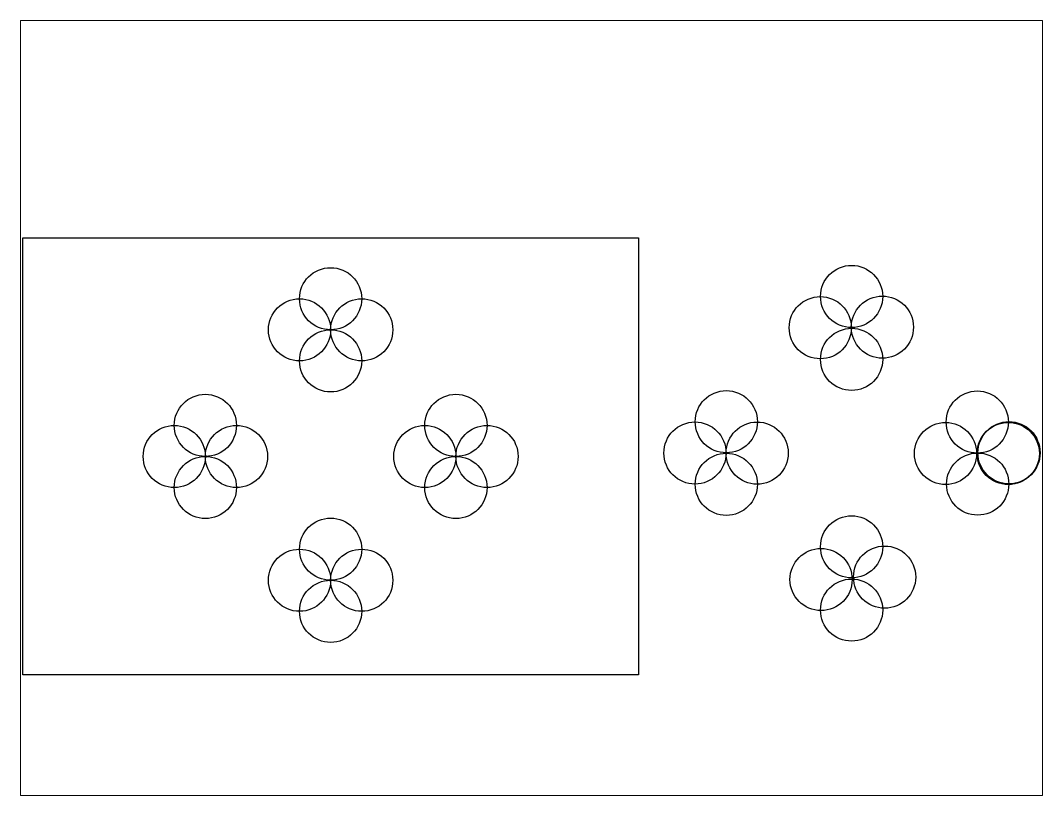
# Paper-space layout 'Layout2' of a CAD drawing. Header units: millimetres. Extents: x 26 to 231, y 20 to 176.
# The model-space entities are those that its viewports show. They can reach past a viewport. Long polylines and large blocks are cut down to what shows.
import ezdxf

# ---------------------------------------------------------------- set-up
doc = ezdxf.new("R2010")
doc.units = ezdxf.units.MM
for name, color, linetype, lineweight in [('Layer1', 30, 'Continuous', 30), ('LayerBlue', 140, 'Continuous', 30), ('LayerGreen', 70, 'Continuous', 30), ('LayerPink', 11, 'Continuous', 30), ('LayerYellow', 50, 'Continuous', 30)]:
    doc.layers.add(name, color=color, linetype=linetype, lineweight=lineweight)

msp = doc.modelspace()

# ---------------------------------------------------------------- linework, layer by layer
for p, q in [((0, 0), (0, 210)), ((297, 209.05), (297, -0.95))]:
    msp.add_line(p, q)
at = {"layer": 'Layer1'}
msp.add_lwpolyline([(0, 210), (297, 210), (297, -0.95), (0, -0.95)], close=True, dxfattribs=at)
at = {"layer": 'LayerBlue'}
for centre in [(88.05, 119.52), (339.42, 121.29), (73.05, 104.52), (103.05, 104.52), (324.3, 106.19), (354.3, 106.15), (88.05, 89.52), (339.42, 91.07)]:
    msp.add_circle(centre, 15, dxfattribs=at)
at = {"layer": 'LayerGreen'}
for centre in [(148.5, 180.66), (399.88, 181.78), (399.88, 181.78), (399.88, 181.78), (399.88, 181.78), (399.88, 181.78), (133.5, 165.66), (163.5, 165.66), (384.77, 166.67), (414.72, 166.95), (148.5, 150.66), (399.88, 151.4)]:
    msp.add_circle(centre, 15, dxfattribs=at)
at = {"layer": 'LayerPink'}
for centre in [(208.95, 119.52), (460.52, 121.14), (193.95, 104.52), (223.95, 104.52), (445.2, 105.95), (475.47, 105.95), (475.59, 106.07), (475.59, 106.07), (475.59, 106.07), (475.59, 106.07), (475.59, 106.07), (475.59, 106.07), (475.59, 106.07), (475.59, 106.07), (475.59, 106.07), (475.71, 106.19), (475.71, 106.19), (475.71, 106.19), (475.83, 106.31), (475.83, 106.31), (475.83, 106.31), (475.83, 106.31), (475.83, 106.31), (475.83, 106.31), (475.83, 106.31), (475.83, 106.31), (208.95, 89.52), (460.71, 91.19)]:
    msp.add_circle(centre, 15, dxfattribs=at)
at = {"layer": 'LayerYellow'}
for centre in [(148.5, 59.76), (399.88, 60.92), (133.5, 44.76), (163.5, 44.76), (385.14, 45.11), (415.81, 46.29), (148.5, 29.76), (399.88, 30.36), (399.88, 30.36), (399.88, 30.36), (399.88, 30.36), (399.88, 30.36), (399.88, 30.36), (399.88, 30.36), (399.88, 30.36), (399.88, 30.36), (399.88, 30.36), (399.88, 30.36), (399.88, 30.36), (399.88, 30.36), (399.88, 30.36)]:
    msp.add_circle(centre, 15, dxfattribs=at)

psp = doc.layouts.new('Layout2')

# ---------------------------------------------------------------- viewports
at = {"layer": 'LayerGreen'}
psp.add_viewport(center=(128.5, 97.5), size=(205.6, 156), view_center_point=(245.42, 127.92), view_height=374.205, dxfattribs=at)

doc.saveas('drawing.dxf')
